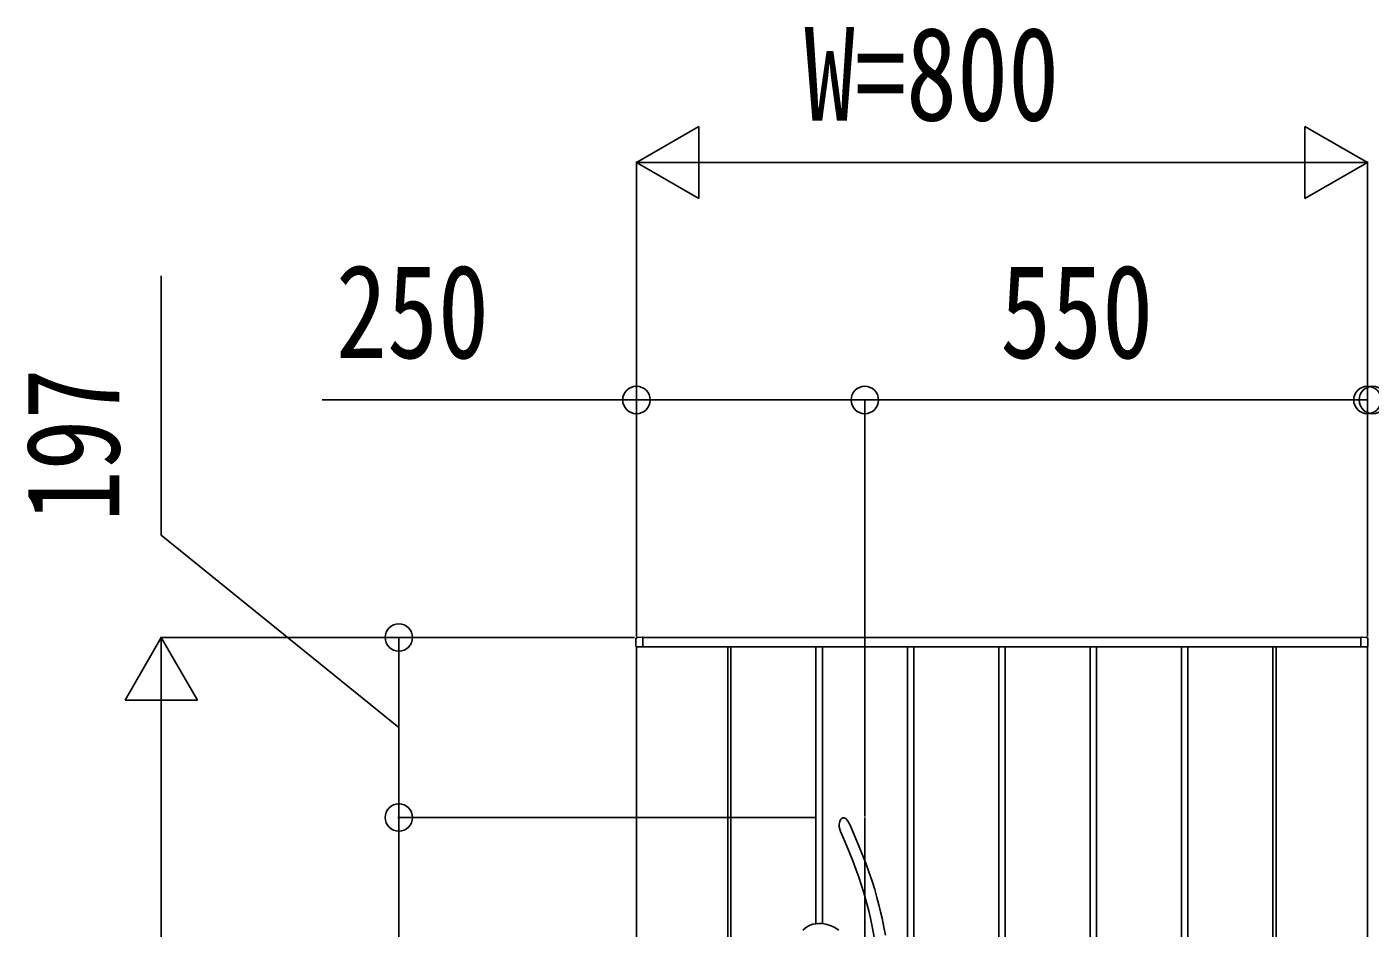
# Model space of a CAD drawing. Units: millimetres, scale not verified. Extents: x -14718 to 14718, y -10395 to 10395.
# Drawn here: x 3717 to 5188, y 5594 to 6581 of the extents above; entities that cross this region are included whole.
import ezdxf
from ezdxf.enums import TextEntityAlignment as Align

# ---------------------------------------------------------------- set-up
doc = ezdxf.new("R2010")
doc.units = ezdxf.units.MM
doc.header["$LTSCALE"] = 30
for name, color, linetype in [('0-3_YKK_13', 4, 'Continuous'), ('0-4_YKK_A1', 4, 'Continuous'), ('0-5_YKK_D', 6, 'Continuous')]:
    doc.layers.add(name, color=color, linetype=linetype)
doc.styles.add('ＭＳ ゴシック', font='')
doc.styles.get('ＭＳ ゴシック').set_extended_font_data('MS Gothic')

msp = doc.modelspace()

# ---------------------------------------------------------------- linework, layer by layer
at = {"layer": '0-3_YKK_13'}
msp.add_line((4634.57, 5715.5), (4634.57, 4711.5), dxfattribs=at)
for points in [[(4607.89, 5700.23), (4607.89, 5700.23), (4607.88, 5700.26), (4607.81, 5700.43), (4607.45, 5701.37), (4606.51, 5705.31), (4606.44, 5708.17), (4607.04, 5711.1), (4607.61, 5712.39), (4608.43, 5713.61), (4609.3, 5714.45), (4610.42, 5715.06), (4611.2, 5715.22), (4612, 5715.16), (4612.64, 5714.96), (4613.64, 5714.38), (4614.96, 5713.11), (4616.32, 5711.24), (4617.54, 5709.12), (4617.72, 5708.74)], [(4657.04, 5586.56), (4655.45, 5595.53), (4653.45, 5605.41), (4651.87, 5612.41), (4650.02, 5619.89), (4647.86, 5627.91), (4645.35, 5636.54), (4642.41, 5645.85), (4638.97, 5655.95), (4635.89, 5664.49), (4632.41, 5673.65), (4628.5, 5683.48), (4624.11, 5694.06), (4619.18, 5705.47), (4617.71, 5708.74)], [(4607.89, 5700.23), (4607.91, 5700.18), (4612.88, 5688.66), (4617.31, 5677.99), (4621.24, 5668.07), (4624.72, 5658.84), (4627.81, 5650.22), (4630.54, 5642.15), (4633.79, 5631.85), (4636.52, 5622.35), (4638.82, 5613.54), (4640.76, 5605.33), (4643.02, 5594.48), (4644.82, 5584.49), (4646.26, 5575.23), (4647.41, 5566.77)], [(4605.99, 5592.17), (4600.95, 5595.35), (4595.59, 5597.75), (4591.86, 5598.84), (4587.98, 5599.48), (4583.95, 5599.59), (4580.84, 5599.28), (4577.74, 5598.63), (4574.73, 5597.63), (4571.87, 5596.27), (4569.16, 5594.47), (4566.72, 5592.18)]]:
    msp.add_lwpolyline(points, dxfattribs=at)
at = {"layer": '0-4_YKK_A1'}
for p, q in [((4384.07, 5911.13), (4384.07, 5903)), ((4385.48, 5912.63), (4391.04, 5912.97)), ((5177.57, 5912.5), (4391.57, 5912.5)), ((4391.57, 5902.5), (4391.57, 5912.5)), ((4391.57, 5902.8), (4391.57, 5912.47)), ((5177.57, 5902.5), (5177.57, 5912.5)), ((5177.57, 5902.8), (5177.57, 5912.47)), ((5183.66, 5912.63), (5178.1, 5912.97)), ((5185.07, 5911.13), (5185.07, 5903)), ((4384.57, 5902.5), (4384.57, 4522.5)), ((5184.57, 5902.5), (4384.57, 5902.5)), ((4391.57, 5902.5), (4384.57, 5902.5)), ((4384.57, 5902.5), (4391.27, 5902.5)), ((4391.27, 5902.5), (4391.27, 5902.5)), ((4484.57, 5902.5), (4484.57, 4522.5)), ((4488.07, 5902.5), (4488.07, 4522.5)), ((4581.07, 5902.5), (4581.07, 5599.3)), ((4588.07, 5902.5), (4588.07, 5599.46)), ((4681.07, 5902.5), (4681.07, 5278.47)), ((4688.07, 5902.5), (4688.07, 5283)), ((4781.07, 5902.5), (4781.07, 4522.5)), ((4788.07, 5902.5), (4788.07, 4522.5)), ((4881.07, 5902.5), (4881.07, 4522.5)), ((4888.07, 5902.5), (4888.07, 4522.5)), ((4981.07, 5902.5), (4981.07, 4522.5)), ((4988.07, 5902.5), (4988.07, 4522.5)), ((5081.07, 5902.5), (5081.07, 4522.5)), ((5084.57, 5902.5), (5084.57, 4522.5)), ((5177.57, 5902.5), (5184.57, 5902.5)), ((5184.57, 5902.5), (5177.87, 5902.5)), ((5177.87, 5902.5), (5177.87, 5902.5)), ((5184.57, 5902.5), (5184.57, 4522.5))]:
    msp.add_line(p, q, dxfattribs=at)
for centre, radius, start, end in [((4385.57, 5911.13), 1.5, 93.5, 180), ((4391.07, 5912.47), 0.5, 0, 93.5), ((5178.07, 5912.47), 0.5, 86.5, 180), ((5183.57, 5911.13), 1.5, 0, 86.5), ((4384.57, 5903), 0.5, 180, 270), ((4391.27, 5902.8), 0.3, 270, 0), ((5177.87, 5902.8), 0.3, 180, 270), ((5184.57, 5903), 0.5, 270, 0)]:
    msp.add_arc(centre, radius, start, end, dxfattribs=at)
at = {"layer": '0-5_YKK_D'}
for p, q in [((4384.57, 6432.5), (4452.99, 6472)), ((4452.99, 6393), (4452.99, 6472)), ((5184.57, 6432.5), (5116.15, 6472)), ((5116.15, 6472), (5116.15, 6393)), ((4384.57, 5914.5), (4384.57, 6433.5)), ((4384.57, 6432.5), (4452.99, 6393)), ((4384.57, 6432.5), (4521.4, 6432.5)), ((5105.57, 6432.5), (4463.57, 6432.5)), ((5184.57, 6432.5), (5047.74, 6432.5)), ((5184.57, 6432.5), (5116.15, 6393)), ((5184.57, 5914.5), (5184.57, 6433.5)), ((4384.57, 5913.5), (4384.57, 6173.5)), ((4634.57, 5716.5), (4634.57, 6173.5)), ((4634.57, 5716.5), (4634.57, 6173.5)), ((4634.57, 6172.5), (5184.57, 6172.5)), ((5184.57, 5913.5), (5184.57, 6173.5)), ((3864.57, 5912.5), (3825.07, 5844.08)), ((4382.57, 5912.5), (3863.57, 5912.5)), ((3864.57, 5912.5), (3904.07, 5844.08)), ((3864.57, 5912.5), (3864.57, 5775.67)), ((4382.57, 5912.5), (4123.57, 5912.5)), ((4124.57, 5715.5), (4124.57, 5912.5)), ((3825.07, 5844.08), (3904.07, 5844.08)), ((3864.57, 5833.5), (3864.57, 4591.5)), ((4580.07, 5715.5), (4123.57, 5715.5)), ((4579.07, 5715.5), (4123.57, 5715.5)), ((4124.57, 5715.5), (4124.57, 4715.5))]:
    msp.add_line(p, q, dxfattribs=at)
for points in [[(4124.57, 5814), (3864.57, 6024.43), (3864.57, 6308.3)], [(4634.57, 6172.5), (4384.57, 6172.5), (4040.7, 6172.5)]]:
    msp.add_lwpolyline(points, dxfattribs=at)
for centre in [(4384.57, 6172.5), (4634.57, 6172.5), (4634.57, 6172.5), (5184.57, 6172.5), (5190.57, 6172.5), (4124.57, 5912.5), (4124.57, 5715.5), (4124.57, 5715.5)]:
    msp.add_circle(centre, 15, dxfattribs=at)

# ---------------------------------------------------------------- texts
at = {"layer": '0-5_YKK_D', "style": 'ＭＳ ゴシック', "width": 0.8}
for s, p in [('W=800', (4568.04, 6447.5)), ('250', (4055.7, 6187.5)), ('550', (4782.64, 6187.5))]:
    msp.add_text(s, height=102.6, dxfattribs=at).set_placement(p, align=Align.BOTTOM_LEFT)
msp.add_text('197', height=102.6, rotation=90, dxfattribs=at).set_placement((3849.57, 6039.43), align=Align.BOTTOM_LEFT)

doc.saveas('drawing.dxf')
